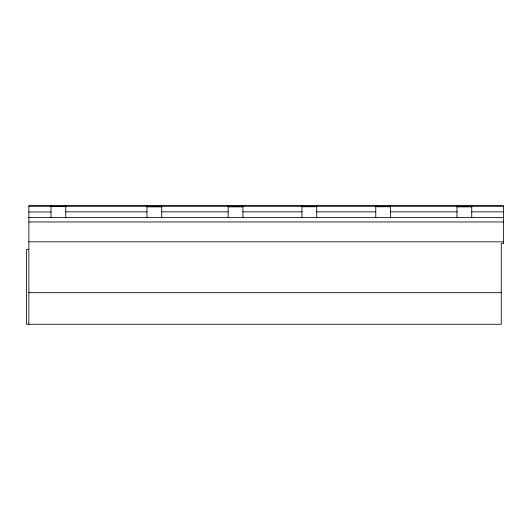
<?xml version="1.0" encoding="UTF-8"?>
<svg xmlns="http://www.w3.org/2000/svg" width="530" height="530" viewBox="0 0 530 530"><rect width="100%" height="100%" fill="white"/><g stroke="black" fill="none" stroke-linecap="round" stroke-linejoin="round"><path stroke-width="0.79" d="M28.858 206.157L503.5 206.157M50.999 206.62L65.766 206.62M301.967 206.74L316.728 206.74M375.777 206.74L390.544 206.74M146.956 206.859L161.723 206.859M228.152 206.859L242.912 206.859M456.973 206.859L471.733 206.859M65.766 211.848L146.956 211.848M161.723 211.848L228.152 211.848M242.912 211.848L301.967 211.848M316.728 211.848L375.777 211.848M390.544 211.848L456.973 211.848M471.733 211.848L503.5 211.848M28.858 211.98L50.999 211.98M28.858 217.538L503.5 217.538M28.858 221.971L503.5 221.971M28.858 241.832L503.5 241.832M28.858 249.431L26.5 249.431L26.5 324.247L501.261 324.247L501.261 243.555L503.5 243.555L503.5 205.753L28.858 205.753L28.858 324.247M28.858 292.666L501.261 292.666M471.733 205.753L471.733 217.538M456.973 205.753L456.973 217.538M390.544 205.753L390.544 217.538M375.777 205.753L375.777 217.538M316.728 205.753L316.728 217.538M301.967 205.753L301.967 217.538M242.912 205.753L242.912 217.538M228.152 205.753L228.152 217.538M161.723 205.753L161.723 217.538M146.956 205.753L146.956 217.538M65.766 205.753L65.766 217.538M50.999 205.753L50.999 217.538"/></g></svg>
